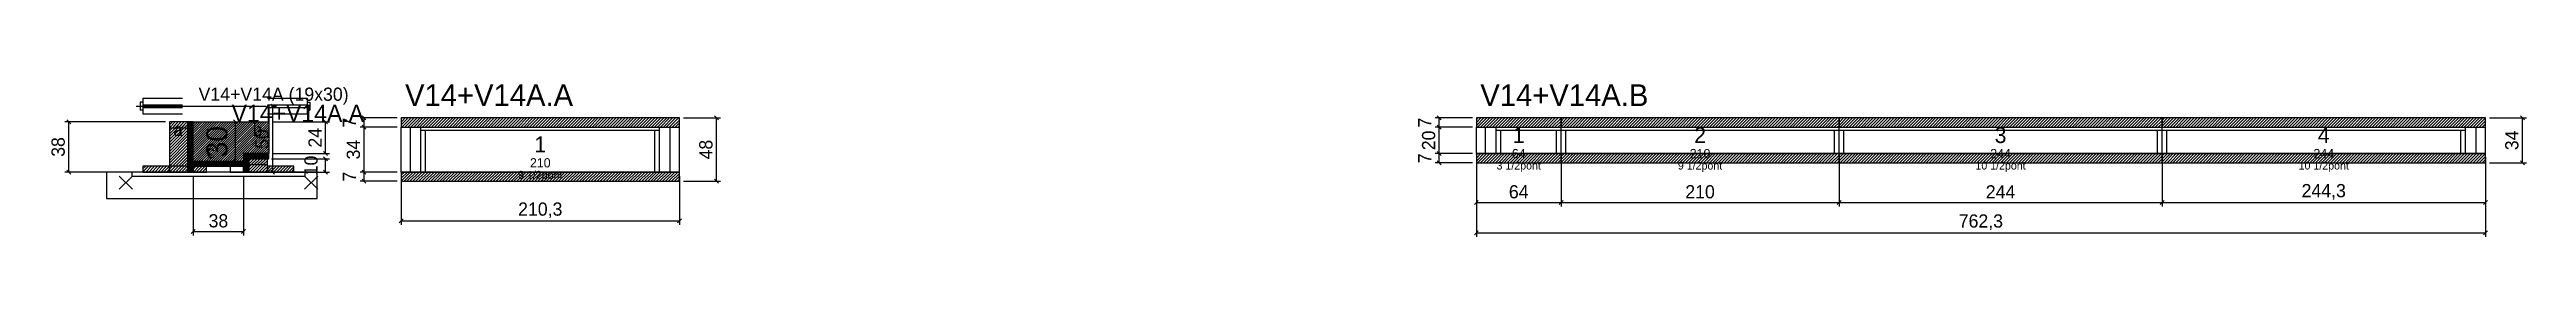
# Model space of a CAD drawing. Extents: x -69 to 1803, y -83 to 32.
import ezdxf
from ezdxf.enums import TextEntityAlignment as Align

# ---------------------------------------------------------------- set-up
doc = ezdxf.new("R2010")
doc.units = 0
for name, color, linetype in [('5', 5, 'Continuous'), ('barrote', 126, 'Continuous'), ('CONCRETO', 251, 'Continuous'), ('COTA', 241, 'Continuous'), ('Cota Seção (2x)', 241, 'Continuous'), ('detalhes', 7, 'Continuous'), ('Hachura', 251, 'Continuous'), ('Madeira', 126, 'Continuous'), ('NOMENCLATURA', 7, 'Continuous'), ('Painéis', 200, 'Continuous'), ('presilha', 224, 'Continuous'), ('SARR_2.2x7', 40, 'Continuous'), ('SARR_3.5x7', 81, 'Continuous'), ('SCO-___-LAJ', 224, 'Continuous'), ('TENSOR', 224, 'Continuous'), ('texto', 7, 'Continuous'), ('Texto Seção', 7, 'Continuous')]:
    doc.layers.add(name, color=color, linetype=linetype)
doc.dimstyles.new('PAINEL', dxfattribs={"dimtxt": 10, "dimasz": 3, "dimexe": 3, "dimexo": 3, "dimgap": 3, "dimtad": 1, "dimblk": 'OBLIQUE', "dimblk1": 'OBLIQUE', "dimcen": 2.5, "dimclrd": 4, "dimclre": 4, "dimclrt": 240, "dimazin": 3, "dimtfac": 1, "dimtmove": 0, "dimatfit": 3})
doc.dimstyles.new('SECAO2X', dxfattribs={"dimtxt": 16, "dimasz": 3, "dimexe": 3, "dimexo": 3, "dimgap": 3, "dimtad": 1, "dimblk": 'OBLIQUE', "dimblk1": 'OBLIQUE', "dimcen": 2.5, "dimclrd": 4, "dimclre": 4, "dimclrt": 240, "dimazin": 3, "dimtfac": 1, "dimtmove": 0, "dimatfit": 3})

# ---------------------------------------------------------------- blocks, each defined once
blk = doc.blocks.new('_OBLIQUE')
at = {"color": 0, "linetype": 'BYBLOCK'}
blk.add_line((-0.5, -0.5), (0.5, 0.5), dxfattribs=at)

msp = doc.modelspace()

# ---------------------------------------------------------------- hatches: boundary and pattern name
at = {"layer": 'COTA'}
h = msp.add_hatch(dxfattribs=at)
h.set_pattern_fill('ANSI31', scale=0.4)
h.paths.add_polyline_path([(40, -26), (40, 4), (97, 4), (97, -20), (78, -20), (78, -26)])
h = msp.add_hatch(dxfattribs=at)
h.set_pattern_fill('ANSI31', scale=0.5)
h.paths.add_polyline_path([(197, 0), (407.3, 0), (407.3, 7), (197, 7)])
h = msp.add_hatch(dxfattribs=at)
h.set_pattern_fill('ANSI31', scale=0.5)
h.paths.add_polyline_path([(1009.3, 0), (1073.3, 0), (1073.3, 7), (1009.3, 7)])
h = msp.add_hatch(dxfattribs=at)
h.set_pattern_fill('ANSI31', scale=0.5)
h.paths.add_polyline_path([(1073.3, 0), (1283.3, 0), (1283.3, 7), (1073.3, 7)])
h = msp.add_hatch(dxfattribs=at)
h.set_pattern_fill('ANSI31', scale=0.5)
h.paths.add_polyline_path([(1283.3, 0), (1527.3, 0), (1527.3, 7), (1283.3, 7)])
h = msp.add_hatch(dxfattribs=at)
h.set_pattern_fill('ANSI31', scale=0.5)
h.paths.add_polyline_path([(1527.3, 0), (1771.6, 0), (1771.6, 7), (1527.3, 7)])
h = msp.add_hatch(dxfattribs=at)
h.set_pattern_fill('ANSI31', scale=0.5)
h.paths.add_polyline_path([(197, -41), (407.3, -41), (407.3, -34), (197, -34)])
h = msp.add_hatch(dxfattribs=at)
h.set_pattern_fill('ANSI31', scale=0.5)
h.paths.add_polyline_path([(1009.3, -27), (1073.3, -27), (1073.3, -20), (1009.3, -20)])
h = msp.add_hatch(dxfattribs=at)
h.set_pattern_fill('ANSI31', scale=0.5)
h.paths.add_polyline_path([(1073.3, -27), (1283.3, -27), (1283.3, -20), (1073.3, -20)])
h = msp.add_hatch(dxfattribs=at)
h.set_pattern_fill('ANSI31', scale=0.5)
h.paths.add_polyline_path([(1283.3, -27), (1527.3, -27), (1527.3, -20), (1283.3, -20)])
h = msp.add_hatch(dxfattribs=at)
h.set_pattern_fill('ANSI31', scale=0.5)
h.paths.add_polyline_path([(1527.3, -27), (1771.6, -27), (1771.6, -20), (1527.3, -20)])
at = {"layer": 'Hachura'}
h = msp.add_hatch(dxfattribs=at)
h.set_pattern_fill('ANSI31', scale=0.5)
h.paths.add_polyline_path([(22, -34), (36, -34), (36, 4), (22, 4)])
h = msp.add_hatch(dxfattribs=at)
h.set_pattern_fill('ANSI31', scale=0.5)
h.paths.add_polyline_path([(22, -0.4), (36, -0.4), (36, 4), (22, 4)])
h = msp.add_hatch(dxfattribs=at)
h.set_pattern_fill('SOLID')
h.paths.add_polyline_path([(36, -34), (40, -34), (40, 4), (36, 4)])
h = msp.add_hatch(dxfattribs=at)
h.set_pattern_fill('ANSI31', scale=0.5)
h.paths.add_polyline_path([(2, -34), (22, -34), (22, -29.6), (2, -29.6)])
h = msp.add_hatch(dxfattribs=at)
h.set_pattern_fill('SOLID')
h.paths.add_polyline_path([(40, -29.6), (78, -29.6), (78, -26), (40, -26)])
h = msp.add_hatch(dxfattribs=at)
h.set_pattern_fill('ANSI31', scale=0.5)
h.paths.add_polyline_path([(40, -34), (50, -34), (50, -29.6), (40, -29.6)])
h = msp.add_hatch(dxfattribs=at)
h.set_pattern_fill('SOLID')
h.paths.add_polyline_path([(78, -24), (97, -24), (97, -20), (78, -20)])
h = msp.add_hatch(dxfattribs=at)
h.set_pattern_fill('SOLID')
h.paths.add_polyline_path([(78, -34), (82, -34), (82, -24), (78, -24)])
h = msp.add_hatch(dxfattribs=at)
h.set_pattern_fill('ANSI31', scale=0.5)
h.paths.add_polyline_path([(82, -34), (96, -34), (96, -24), (82, -24)])
h = msp.add_hatch(dxfattribs=at)
h.set_pattern_fill('ANSI31', scale=0.5)
h.paths.add_polyline_path([(82, -28.4), (96, -28.4), (96, -24), (82, -24)])
h = msp.add_hatch(dxfattribs=at)
h.set_pattern_fill('ANSI31', scale=0.5)
h.paths.add_polyline_path([(96, -34), (116, -34), (116, -29.6), (96, -29.6)])

# ---------------------------------------------------------------- linework, layer by layer
for p, q in [((0, 19), (0, 13)), ((2, 19), (0, 19)), ((2, 22), (32, 22)), ((2, 22), (2, 10)), ((96, 22), (126, 22)), ((126, 22), (126, 10)), ((126, 19), (128, 19)), ((128, 19), (128, 13)), ((2, 13), (0, 13)), ((2, 17), (32, 17)), ((2, 15), (32, 15)), ((2, 10), (32, 10)), ((96, 17), (126, 17)), ((96, 15), (126, 15)), ((96, 10), (126, 10)), ((126, 13), (128, 13))]:
    msp.add_line(p, q)
at = {"layer": 'barrote'}
msp.add_lwpolyline([(-25.5, -54), (133.5, -54), (133.5, -34), (-25.5, -34)], close=True, dxfattribs=at)
at = {"layer": 'CONCRETO'}
msp.add_lwpolyline([(40, -26), (40, 4), (97, 4), (97, -20), (78, -20), (78, -26)], close=True, dxfattribs=at)
at = {"layer": 'Madeira'}
for points in [[(22, -34), (36, -34), (36, 4), (22, 4)], [(22, -0.4), (36, -0.4), (36, 4), (22, 4)], [(2, -34), (22, -34), (22, -29.6), (2, -29.6)], [(22, -34), (36, -34), (36, -29.6), (22, -29.6)], [(40, -34), (50, -34), (50, -29.6), (40, -29.6)], [(68, -34), (78, -34), (78, -29.6), (68, -29.6)], [(82, -34), (96, -34), (96, -24), (82, -24)], [(82, -28.4), (96, -28.4), (96, -24), (82, -24)], [(96, -34), (116, -34), (116, -29.6), (96, -29.6)]]:
    msp.add_lwpolyline(points, close=True, dxfattribs=at)
at = {"layer": 'Painéis'}
for p, q in [((197, 0), (407.3, 0)), ((197, -34), (197, 0)), ((407.3, -34), (407.3, 0)), ((1009.3, 0), (1073.3, 0)), ((1009.3, -20), (1009.3, 0)), ((1073.3, -20), (1073.3, 0)), ((1073.3, -20), (1073.3, 0)), ((1073.3, 0), (1283.3, 0)), ((1073.3, -20), (1073.3, 0)), ((1283.3, -20), (1283.3, 0)), ((1283.3, -20), (1283.3, 0)), ((1283.3, 0), (1527.3, 0)), ((1283.3, -20), (1283.3, 0)), ((1527.3, -20), (1527.3, 0)), ((1527.3, -20), (1527.3, 0)), ((1527.3, 0), (1771.6, 0)), ((1527.3, -20), (1527.3, 0)), ((1771.6, -20), (1771.6, 0)), ((197, -34), (407.3, -34)), ((1009.3, -20), (1073.3, -20)), ((1073.3, -20), (1283.3, -20)), ((1283.3, -20), (1527.3, -20)), ((1527.3, -20), (1771.6, -20))]:
    msp.add_line(p, q, dxfattribs=at)
for points in [[(36, -34), (40, -34), (40, 4), (36, 4)], [(40, -29.6), (78, -29.6), (78, -26), (40, -26)], [(78, -24), (97, -24), (97, -20), (78, -20)], [(78, -34), (82, -34), (82, -24), (78, -24)]]:
    msp.add_lwpolyline(points, close=True, dxfattribs=at)
at = {"layer": 'presilha'}
for p, q in [((-16, -47), (-6, -37)), ((-16, -37), (-6, -47)), ((124, -47), (134, -37)), ((124, -37), (134, -47))]:
    msp.add_line(p, q, dxfattribs=at)
at = {"layer": 'SARR_2.2x7'}
for p, q in [((204, -34), (204, 0)), ((400.3, -34), (400.3, 0)), ((1016.3, -20), (1016.3, 0)), ((1764.6, -20), (1764.6, 0)), ((212, -2.2), (392.3, -2.2)), ((1024.3, -2.2), (1073.3, -2.2)), ((1073.3, -2.2), (1283.3, -2.2)), ((1283.3, -2.2), (1527.3, -2.2)), ((1527.3, -2.2), (1756.6, -2.2))]:
    msp.add_line(p, q, dxfattribs=at)
at = {"layer": 'SARR_3.5x7'}
for p, q in [((212, -34), (212, 0)), ((392.3, -34), (392.3, 0)), ((1024.3, -20), (1024.3, 0)), ((1073.3, -20), (1073.3, 0)), ((1073.3, -20), (1073.3, 0)), ((1283.3, -20), (1283.3, 0)), ((1283.3, -20), (1283.3, 0)), ((1527.3, -20), (1527.3, 0)), ((1527.3, -20), (1527.3, 0)), ((1756.6, -20), (1756.6, 0)), ((215.5, -34), (215.5, -2.2)), ((388.8, -34), (388.8, -2.2)), ((1027.8, -20), (1027.8, -2.2)), ((1069.8, -20), (1069.8, -2.2)), ((1076.8, -20), (1076.8, -2.2)), ((1279.8, -20), (1279.8, -2.2)), ((1286.8, -20), (1286.8, -2.2)), ((1523.8, -20), (1523.8, -2.2)), ((1530.8, -20), (1530.8, -2.2)), ((1753.1, -20), (1753.1, -2.2)), ((212, -34), (215.5, -34)), ((388.8, -34), (392.3, -34)), ((1024.3, -20), (1027.8, -20)), ((1069.8, -20), (1073.3, -20)), ((1073.3, -20), (1076.8, -20)), ((1279.8, -20), (1283.3, -20)), ((1283.3, -20), (1286.8, -20)), ((1523.8, -20), (1527.3, -20)), ((1527.3, -20), (1530.8, -20)), ((1753.1, -20), (1756.6, -20))]:
    msp.add_line(p, q, dxfattribs=at)
at = {"layer": 'SCO-___-LAJ'}
for points in [[(197, 0), (407.3, 0), (407.3, 7), (197, 7)], [(1009.3, 0), (1073.3, 0), (1073.3, 7), (1009.3, 7)], [(1073.3, 0), (1283.3, 0), (1283.3, 7), (1073.3, 7)], [(1283.3, 0), (1527.3, 0), (1527.3, 7), (1283.3, 7)], [(1527.3, 0), (1771.6, 0), (1771.6, 7), (1527.3, 7)], [(-6.5, -37.2), (124.5, -37.2), (124.5, -34), (-6.5, -34)], [(197, -41), (407.3, -41), (407.3, -34), (197, -34)], [(1009.3, -27), (1073.3, -27), (1073.3, -20), (1009.3, -20)], [(1073.3, -27), (1283.3, -27), (1283.3, -20), (1073.3, -20)], [(1283.3, -27), (1527.3, -27), (1527.3, -20), (1283.3, -20)], [(1527.3, -27), (1771.6, -27), (1771.6, -20), (1527.3, -20)]]:
    msp.add_lwpolyline(points, close=True, dxfattribs=at)
at = {"layer": 'TENSOR'}
msp.add_line((-3, 16), (95, 16), dxfattribs=at)

# ---------------------------------------------------------------- texts
at = {"layer": '5'}
for s, height, p in [('1', 12, (1041.3, -6)), ('2', 12, (1178.3, -6)), ('3', 12, (1405.3, -6)), ('4', 12, (1649.45, -6)), ('1', 12, (302.15, -13)), ('64', 7, (1041.3, -20)), ('210', 7, (1178.3, -20)), ('244', 7, (1405.3, -20)), ('244', 7, (1649.45, -20)), ('210', 7, (302.15, -27))]:
    msp.add_text(s, height=height, dxfattribs=at).set_placement(p, align=Align.MIDDLE_CENTER)
at = {"layer": 'detalhes'}
for s, p in [('a', (25, -6.7)), ('b', (85, -6.7)), ('c', (50, -23.5))]:
    msp.add_text(s, height=9.6, dxfattribs=at).set_placement(p)
at = {"layer": 'NOMENCLATURA'}
for s, p in [('V14+V14A.A', (200, 16)), ('V14+V14A.B', (1012.3, 16))]:
    msp.add_text(s, height=16.5, dxfattribs=at).set_placement(p)
at = {"layer": 'texto', "char_height": 6, "attachment_point": 5}
for s, insert in [('9 1/2pont', (302.15, -37)), ('3 1/2pont', (1041.3, -30)), ('9 1/2pont', (1178.3, -30)), ('10 1/2pont', (1405.3, -30)), ('10 1/2pont', (1649.45, -30))]:
    msp.add_mtext(s, dxfattribs=dict(at, insert=insert))
at = {"layer": 'Texto Seção'}
for s, height, p in [('V14+V14A (19x30)', 10, (44, 20)), ('V14+V14A.A', 13, (69, 4))]:
    msp.add_text(s, height=height, dxfattribs=at).set_placement(p)

# ---------------------------------------------------------------- dimensions: what is measured, and where the dimension line sits
at = {"layer": 'COTA'}
for base, p1, p2 in [((-54, -34), (2, -34), (22, 4)), ((100, -34), (96, -34), (96, 16)), ((140, -20), (97, -20), (97, 4)), ((169, 0), (197, 0), (197, 7)), ((169, -34), (197, -34), (197, 0)), ((435.3, -41), (407.3, -41), (407.3, 7)), ((981.3, 0), (1009.3, 0), (1009.3, 7)), ((981.3, -20), (1009.3, -20), (1009.3, 0)), ((1799.6, -27), (1771.6, -27), (1771.6, 7)), ((981.3, -27), (1009.3, -27), (1009.3, -20)), ((140, -34), (96, -34), (96, -24)), ((169, -41), (197, -41), (197, -34))]:
    msp.add_linear_dim(base=base, p1=p1, p2=p2, angle=90, dimstyle='PAINEL', dxfattribs=at).render()
for base, p1, p2 in [((40, -79), (40, -34), (78, -34)), ((197, -71), (197, -34), (407.3, -34)), ((1009.3, -57), (1009.3, -20), (1073.3, -20)), ((1009.3, -80), (1009.3, -20), (1771.6, -20)), ((1073.3, -57), (1073.3, -20), (1283.3, -20)), ((1283.3, -57), (1283.3, -20), (1527.3, -20)), ((1527.3, -57), (1527.3, -20), (1771.6, -20))]:
    msp.add_linear_dim(base=base, p1=p1, p2=p2, dimstyle='PAINEL', dxfattribs=at).render()
at = {"layer": 'Cota Seção (2x)'}
msp.add_linear_dim(base=(72, -26), p1=(40, -26), p2=(40, 4), angle=90, dimstyle='SECAO2X', dxfattribs=at).render()

doc.saveas('drawing.dxf')
